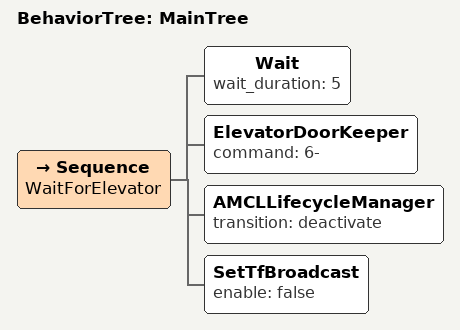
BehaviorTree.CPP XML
<root main_tree_to_execute="MainTree">
  <BehaviorTree ID="MainTree">
    <Sequence name="WaitForElevator">
      <!-- 使用默认参数 -->
      <Wait wait_duration="5"/>
      <ElevatorDoorKeeper command="6-"/>
      <AMCLLifecycleManager transition="deactivate" />
      <SetTfBroadcast enable="false" />
    </Sequence>
  </BehaviorTree>
</root>
